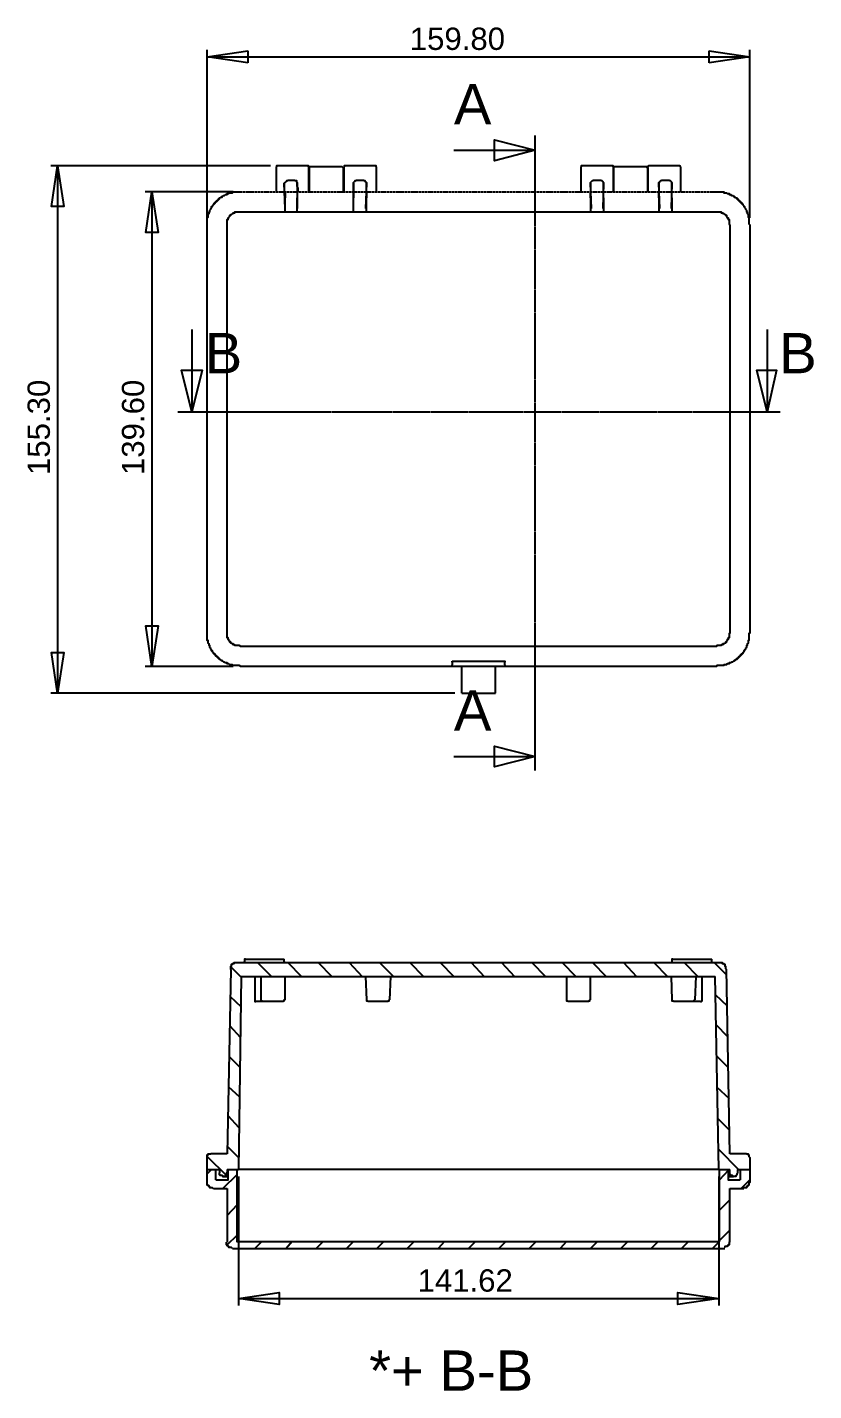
# Model space of a CAD drawing. Header units: millimetres. Extents: x 0 to 670, y -264 to 154.
# Drawn here: x 0 to 231.3, y -251.8 to 149 of the extents above; entities that cross this region are included whole.
import ezdxf

# ---------------------------------------------------------------- set-up
doc = ezdxf.new("R2010")
doc.units = ezdxf.units.MM
doc.linetypes.add('PDF_IMPORT', pattern=[1, 0.8, -0.2])
doc.layers.add('PDF_图层 1', color=7, linetype='Continuous')
doc.layers.add('PDF_文字', color=7, linetype='Continuous')
doc.styles.add('PDF Arial', font='arial.ttf')

msp = doc.modelspace()

# ---------------------------------------------------------------- linework, layer by layer
at = {"layer": 'PDF_图层 1', "lineweight": -3}
for points in [[(52.93, 93), (52.93, 142.38)], [(52.93, 140.35), (64.89, 142.13)], [(64.89, 138.57), (52.93, 140.35)], [(52.93, 140.35), (212.53, 140.35)], [(64.89, 142.13), (64.89, 138.57)], [(200.57, 142.13), (212.53, 140.35)], [(200.57, 138.57), (200.57, 142.13)], [(212.53, 140.35), (200.57, 138.57)], [(212.53, 93), (212.53, 142.38)], [(149.4, 97.08), (149.4, 117.18)], [(125.47, 112.86), (149.4, 112.86), (137.44, 109.8), (137.44, 115.91), (149.4, 112.86)], [(71.51, 108.28), (6.86, 108.28)], [(8.89, 108.28), (8.89, -46.74)], [(82.46, 108.28), (73.55, 108.28), (73.29, 108.28), (73.29, 108.02)], [(82.71, 108.02), (82.71, 108.28), (82.46, 108.28)], [(102.31, 108.28), (93.4, 108.28), (93.15, 108.28), (93.15, 108.02)], [(102.57, 108.02), (102.57, 108.28), (102.31, 108.28)], [(172.06, 108.28), (163.15, 108.28), (162.89, 108.28), (162.89, 108.02)], [(172.31, 108.02), (172.31, 108.28), (172.06, 108.28)], [(191.66, 108.28), (183, 108.28), (182.75, 108.28), (182.49, 108.02)], [(192.17, 108.02), (191.91, 108.28), (191.66, 108.28)], [(73.29, 100.64), (73.29, 108.02)], [(82.71, 108.02), (82.71, 100.64)], [(92.64, 108.02), (83.22, 108.02), (82.97, 108.02), (82.97, 107.77)], [(82.97, 100.89), (82.97, 107.77)], [(92.89, 107.77), (92.64, 108.02)], [(92.89, 107.77), (92.89, 100.89)], [(93.15, 100.64), (93.15, 108.02)], [(102.57, 108.02), (102.57, 100.64)], [(162.89, 100.64), (162.89, 108.02)], [(172.31, 108.02), (172.31, 100.64)], [(172.82, 108.02), (172.57, 108.02), (172.57, 107.77)], [(172.57, 100.89), (172.57, 107.77)], [(181.98, 108.02), (172.82, 108.02)], [(182.49, 107.77), (182.24, 107.77), (182.24, 108.02), (181.98, 108.02)], [(182.49, 100.64), (182.49, 108.02)], [(182.49, 107.77), (182.49, 100.89)], [(192.17, 108.02), (192.17, 100.64)], [(60.57, 100.64), (34.6, 100.64)], [(36.64, 100.64), (36.64, -38.85)], [(62.6, -38.85), (62.35, -38.6), (60.31, -38.6), (60.31, -38.34), (59.55, -38.34), (59.29, -38.09), (58.78, -38.09), (58.78, -37.83), (58.27, -37.83), (58.02, -37.58), (57.77, -37.58), (57.51, -37.32), (57.26, -37.32), (57.26, -37.07), (57, -37.07), (56.75, -36.82), (56.49, -36.82), (56.49, -36.56), (56.24, -36.56), (56.24, -36.31), (55.98, -36.31), (55.98, -36.05), (55.73, -36.05), (55.73, -35.8), (55.47, -35.8), (55.47, -35.54), (55.22, -35.54), (55.22, -35.29), (54.97, -35.29), (54.97, -35.03), (54.71, -35.03), (54.71, -34.78), (54.46, -34.52), (54.46, -34.27), (54.2, -34.27), (54.2, -34.02), (53.95, -33.76), (53.95, -33.51), (53.69, -33.25), (53.69, -32.74), (53.44, -32.74), (53.44, -32.23), (53.18, -31.98), (53.18, -31.22), (52.93, -31.22), (52.93, -29.18), (52.93, 90.97), (52.93, 93.26), (53.18, 93.26), (53.18, 94.02), (53.44, 94.28), (53.44, 94.78), (53.69, 94.78), (53.69, 95.29), (53.95, 95.55), (53.95, 95.8), (54.2, 96.06), (54.2, 96.31), (54.46, 96.31), (54.46, 96.57), (54.71, 96.82), (54.71, 97.08), (54.97, 97.08), (54.97, 97.33), (55.22, 97.33), (55.22, 97.58), (55.47, 97.58), (55.47, 97.84), (55.73, 97.84), (55.73, 98.09), (55.98, 98.09), (55.98, 98.35), (56.24, 98.35), (56.24, 98.6), (56.49, 98.6), (56.49, 98.86), (56.75, 98.86), (57, 99.11), (57.26, 99.11), (57.26, 99.37), (57.51, 99.37), (57.77, 99.62), (58.02, 99.62), (58.27, 99.88), (58.78, 99.88), (58.78, 100.13), (59.29, 100.13), (59.55, 100.38), (60.31, 100.38), (60.31, 100.64), (62.6, 100.64)], [(75.58, 103.18), (75.84, 103.44)], [(75.84, 95.8), (75.58, 103.18)], [(75.58, 103.18), (75.58, 100.64)], [(75.58, 100.64), (75.84, 100.38), (75.84, 98.86)], [(75.84, 103.44), (76.09, 103.69), (76.35, 103.95), (76.6, 103.95)], [(78.64, 103.95), (76.6, 103.95)], [(78.64, 103.95), (79.15, 103.95), (79.15, 103.69), (79.4, 103.44)], [(79.4, 103.44), (79.4, 103.18), (79.4, 95.8)], [(79.66, 100.64), (79.66, 101.66), (79.4, 102.42), (79.4, 103.18)], [(79.4, 100.64), (79.4, 98.86)], [(82.97, 100.89), (82.97, 100.64), (83.22, 100.64)], [(82.97, 100.64), (82.97, 100.89)], [(92.64, 100.64), (92.89, 100.64), (92.89, 100.89)], [(92.89, 100.64), (92.89, 100.89)], [(95.95, 103.44), (96.2, 103.69), (96.46, 103.95), (96.71, 103.95)], [(95.95, 103.18), (95.95, 103.44)], [(95.95, 95.8), (95.95, 103.18)], [(95.95, 103.18), (95.95, 100.64)], [(95.95, 100.64), (95.95, 98.86)], [(99, 103.95), (96.71, 103.95)], [(99, 103.95), (99.26, 103.95), (99.51, 103.69), (99.51, 103.44)], [(99.51, 103.44), (99.77, 103.44), (99.77, 103.18), (99.51, 95.8)], [(99.77, 100.64), (99.77, 103.18)], [(99.77, 100.64), (99.77, 98.86)], [(165.69, 103.44), (165.95, 103.69), (166.2, 103.95), (166.46, 103.95)], [(165.69, 103.18), (165.69, 103.44)], [(165.95, 95.8), (165.69, 103.18)], [(165.69, 103.18), (165.69, 100.64)], [(165.69, 98.86), (165.69, 100.64)], [(168.75, 103.95), (166.46, 103.95)], [(168.75, 103.95), (169, 103.95), (169.26, 103.69), (169.26, 103.44)], [(169.26, 103.44), (169.51, 103.44), (169.51, 103.18), (169.26, 95.8)], [(169.51, 100.64), (169.51, 103.18)], [(169.51, 98.86), (169.51, 100.64)], [(172.57, 100.89), (172.57, 100.64), (172.82, 100.64)], [(172.57, 100.64), (172.57, 100.89)], [(182.24, 100.64), (182.49, 100.89)], [(182.49, 100.64), (182.49, 100.89)], [(185.8, 103.18), (185.8, 103.44), (186.06, 103.44)], [(186.06, 95.8), (185.8, 103.18)], [(185.8, 103.18), (185.8, 100.64)], [(185.8, 98.86), (185.8, 100.64)], [(186.06, 103.44), (186.06, 103.69), (186.31, 103.95), (186.57, 103.95)], [(188.86, 103.95), (186.57, 103.95)], [(188.86, 103.95), (189.11, 103.95), (189.37, 103.69), (189.62, 103.44)], [(189.62, 103.44), (189.62, 103.18), (189.37, 95.8)], [(189.62, 100.64), (189.62, 103.18)], [(189.62, 98.86), (189.62, 100.64)], [(202.86, 100.64), (204.89, 100.64), (204.89, 100.38), (205.66, 100.38), (205.91, 100.13), (206.42, 100.13), (206.42, 99.88), (206.93, 99.88), (207.18, 99.62), (207.44, 99.62), (207.69, 99.37), (207.95, 99.37), (207.95, 99.11), (208.2, 99.11), (208.46, 98.86), (208.71, 98.86), (208.71, 98.6), (208.97, 98.6), (208.97, 98.35), (209.22, 98.35), (209.22, 98.09), (209.48, 98.09), (209.48, 97.84), (209.73, 97.84), (209.73, 97.58), (209.98, 97.58), (209.98, 97.33), (210.24, 97.33), (210.24, 97.08), (210.49, 97.08), (210.49, 96.82), (210.75, 96.57), (210.75, 96.31), (211, 96.31), (211, 96.06), (211.26, 95.8), (211.26, 95.55), (211.51, 95.29), (211.51, 94.78), (211.77, 94.78), (211.77, 94.28), (212.02, 94.02), (212.02, 93.26), (212.28, 93.26), (212.28, 91.22), (212.53, 90.97), (212.53, -29.18)], [(75.84, 94.78), (75.84, 98.86)], [(79.4, 94.78), (79.4, 98.86)], [(95.95, 94.78), (95.95, 98.86)], [(99.77, 94.78), (99.77, 98.86)], [(165.69, 98.86), (165.69, 94.78)], [(169.51, 98.86), (169.51, 94.78)], [(185.8, 98.86), (185.8, 94.78)], [(189.62, 98.86), (189.62, 94.78)], [(58.78, 90.97), (58.78, 92.49), (59.04, 92.49), (59.04, 93), (59.29, 93), (59.29, 93.26), (59.55, 93.51), (59.55, 93.77), (59.8, 93.77), (59.8, 94.02), (60.06, 94.02), (60.31, 94.28), (60.57, 94.28), (60.57, 94.53), (61.07, 94.53), (61.07, 94.78), (62.35, 94.78), (62.6, 94.78)], [(62.6, 94.78), (202.86, 94.78)], [(202.86, 94.78), (204.13, 94.78), (204.13, 94.53), (204.64, 94.53), (204.64, 94.28), (204.89, 94.28), (205.15, 94.02), (205.4, 94.02), (205.4, 93.77), (205.66, 93.77), (205.66, 93.51), (205.91, 93.26), (205.91, 93), (206.17, 93), (206.17, 92.49), (206.42, 92.49), (206.42, 91.22), (206.68, 90.97), (206.68, -29.18)], [(58.78, -29.18), (58.78, 90.97)], [(48.35, 60.17), (48.35, 35.98), (45.29, 48.2), (51.4, 48.2), (48.35, 35.98)], [(217.62, 60.17), (217.62, 35.98), (214.57, 48.2), (220.42, 48.2), (217.62, 35.98)], [(44.28, 35.98), (64.13, 35.98)], [(201.33, 35.98), (221.44, 35.98)], [(62.6, -33), (62.35, -32.74), (61.07, -32.74), (61.07, -32.49), (60.57, -32.49), (60.57, -32.23), (60.31, -32.23), (60.06, -31.98), (59.8, -31.98), (59.8, -31.72), (59.55, -31.72), (59.55, -31.47), (59.29, -31.22), (59.29, -30.96), (59.04, -30.96), (59.04, -30.45), (58.78, -30.45), (58.78, -29.18)], [(206.67, -29.18), (206.42, -29.18), (206.42, -29.43), (206.42, -30.45), (206.17, -30.45), (206.17, -30.96), (205.91, -30.96), (205.91, -31.22), (205.66, -31.47), (205.66, -31.72), (205.4, -31.72), (205.4, -31.98), (205.15, -31.98), (204.89, -32.23), (204.64, -32.23), (204.64, -32.49), (204.13, -32.49), (204.13, -32.74), (202.86, -32.74), (202.86, -33)], [(212.53, -29.18), (212.27, -29.18), (212.27, -29.43), (212.27, -31.22), (212.02, -31.22), (212.02, -31.98), (211.77, -32.23), (211.77, -32.74), (211.51, -32.74), (211.51, -33.25), (211.26, -33.51), (211.26, -33.76), (211, -34.02), (211, -34.27), (210.75, -34.27), (210.75, -34.52), (210.49, -34.78), (210.49, -35.03), (210.24, -35.03), (210.24, -35.29), (209.98, -35.29), (209.98, -35.54), (209.73, -35.54), (209.73, -35.8), (209.47, -35.8), (209.47, -36.05), (209.22, -36.05), (209.22, -36.31), (208.97, -36.31), (208.97, -36.56), (208.71, -36.56), (208.71, -36.82), (208.46, -36.82), (208.2, -37.07), (207.95, -37.07), (207.95, -37.32), (207.69, -37.32), (207.44, -37.58), (207.18, -37.58), (206.93, -37.83), (206.42, -37.83), (206.42, -38.09), (205.91, -38.09), (205.66, -38.34), (204.89, -38.34), (204.89, -38.6), (202.86, -38.6), (202.86, -38.85)], [(202.86, -33), (62.6, -33)], [(60.57, -38.85), (34.6, -38.85)], [(124.97, -38.85), (62.6, -38.85)], [(124.97, -37.32), (140.49, -37.32), (140.49, -37.58)], [(124.97, -37.58), (124.97, -37.32)], [(124.97, -37.58), (124.97, -38.34)], [(140.49, -38.34), (140.49, -38.85), (124.97, -38.85), (124.97, -38.34)], [(127.77, -46.74), (127.77, -38.85)], [(137.69, -46.74), (137.69, -38.85)], [(140.49, -38.34), (140.49, -37.58)], [(202.86, -38.85), (140.49, -38.85)], [(125.73, -46.74), (6.86, -46.74)], [(127.77, -46.74), (137.69, -46.74)], [(149.4, -69.4), (149.4, -49.29)], [(125.47, -65.32), (149.4, -65.32), (137.44, -68.38), (137.44, -62.27), (149.4, -65.32)], [(59.8, -127.94), (58.78, -182.16)], [(59.8, -127.94), (59.8, -126.92), (60.06, -126.92), (60.06, -126.42), (60.31, -126.42), (60.31, -126.16), (60.57, -126.16), (60.82, -126.16), (60.82, -125.91), (61.84, -125.91), (203.62, -125.91), (204.38, -125.91), (204.38, -126.16), (204.89, -126.16), (204.89, -126.42), (205.15, -126.42), (205.15, -126.67), (205.15, -126.92), (205.4, -126.92), (205.4, -127.69), (205.66, -127.94)], [(59.8, -127.18), (62.86, -130.23)], [(63.88, -125.65), (63.88, -125.91), (63.62, -125.91)], [(64.13, -124.89), (63.87, -124.89), (63.87, -125.14)], [(63.88, -125.14), (63.88, -125.65)], [(64.13, -124.89), (75.58, -124.89)], [(67.69, -125.91), (71.77, -129.98)], [(75.58, -125.14), (75.58, -124.89)], [(75.58, -125.65), (75.58, -125.14)], [(75.84, -125.91), (75.58, -125.91), (75.58, -125.65)], [(76.6, -125.91), (80.68, -129.98)], [(85.51, -125.91), (89.58, -129.98)], [(94.68, -125.91), (98.49, -129.98)], [(103.58, -125.91), (107.66, -129.98)], [(112.49, -125.91), (116.57, -129.98)], [(121.4, -125.91), (125.47, -129.98)], [(130.57, -125.91), (134.38, -129.98)], [(139.47, -125.91), (143.29, -129.98)], [(148.38, -125.91), (152.46, -129.98)], [(157.29, -125.91), (161.37, -129.98)], [(166.2, -125.91), (170.28, -129.98)], [(175.37, -125.91), (179.18, -129.98)], [(184.28, -125.91), (188.35, -129.98)], [(189.62, -125.65), (189.62, -125.91), (189.37, -125.91)], [(189.87, -124.89), (189.62, -124.89), (189.62, -125.14)], [(189.62, -125.14), (189.62, -125.65)], [(189.87, -124.89), (201.33, -124.89)], [(193.18, -125.91), (197.26, -129.98)], [(201.33, -125.14), (201.33, -124.89)], [(201.33, -125.65), (201.33, -125.14)], [(201.58, -125.91), (201.33, -125.91), (201.33, -125.65)], [(202.09, -125.91), (205.66, -129.47)], [(206.67, -182.16), (205.66, -127.94)], [(62.86, -129.98), (62.09, -186.74)], [(62.86, -129.98), (202.35, -129.98)], [(66.93, -129.98), (66.93, -136.85), (66.93, -137.36), (67.18, -137.36)], [(68.71, -129.98), (68.71, -136.85)], [(75.84, -136.85), (75.84, -129.98)], [(99.51, -129.98), (99.77, -136.85)], [(106.64, -136.85), (106.89, -129.98)], [(158.57, -129.98), (158.57, -136.85)], [(165.69, -136.85), (165.69, -129.98)], [(189.37, -129.98), (189.62, -136.85)], [(196.49, -136.85), (196.75, -129.98)], [(198.53, -136.85), (198.53, -129.98)], [(203.37, -186.74), (202.35, -129.98)], [(59.55, -135.83), (62.86, -138.89)], [(202.35, -135.33), (205.91, -138.63)], [(69.22, -137.36), (67.18, -137.36)], [(68.71, -136.85), (68.71, -137.11), (68.97, -137.11), (69.22, -137.36)], [(75.33, -137.36), (69.22, -137.36)], [(75.33, -137.36), (75.33, -137.11), (75.58, -137.11), (75.58, -136.85), (75.84, -136.85)], [(99.77, -136.85), (99.77, -137.11), (100.02, -137.11), (100.27, -137.36)], [(106.13, -137.36), (100.27, -137.36)], [(106.13, -137.36), (106.13, -137.11), (106.38, -137.11), (106.38, -136.85), (106.64, -136.85)], [(158.57, -136.85), (158.57, -137.11), (158.82, -137.11), (159.07, -137.36)], [(165.18, -137.36), (159.08, -137.36)], [(165.18, -137.36), (165.18, -137.11), (165.44, -137.11), (165.44, -136.85), (165.69, -136.85)], [(189.62, -136.85), (189.62, -137.11), (189.87, -137.11), (190.13, -137.36)], [(195.98, -137.36), (190.13, -137.36)], [(195.98, -137.36), (195.98, -137.11), (196.24, -137.11), (196.24, -136.85), (196.49, -136.85)], [(198.02, -137.36), (195.98, -137.36)], [(198.02, -137.36), (198.28, -137.36), (198.53, -137.11), (198.53, -136.85)], [(202.6, -144.23), (205.91, -147.54)], [(59.55, -144.49), (62.6, -147.8)], [(59.29, -153.4), (62.6, -156.71)], [(202.86, -153.4), (206.17, -156.71)], [(59.04, -162.31), (62.35, -165.36)], [(202.86, -162.56), (206.42, -165.87)], [(59.04, -170.96), (62.09, -174.27)], [(203.11, -171.72), (206.42, -175.03)], [(58.78, -179.87), (62.09, -183.18)], [(52.93, -186.74), (52.93, -183.18), (52.93, -182.42), (53.18, -182.42), (53.18, -182.16), (53.44, -182.16), (53.95, -182.16)], [(52.93, -182.93), (58.53, -188.52)], [(58.78, -182.16), (53.95, -182.16)], [(203.37, -180.89), (209.22, -186.74)], [(211.51, -182.16), (206.67, -182.16)], [(211.51, -182.16), (212.02, -182.16), (212.02, -182.42), (212.27, -182.42), (212.27, -182.67), (212.27, -182.93), (212.53, -183.18)], [(212.53, -183.18), (212.53, -186.74)], [(54.2, -186.74), (52.93, -188.02)], [(52.93, -186.74), (56.49, -186.74)], [(54.71, -192.34), (54.46, -192.09), (53.69, -192.09), (53.69, -191.83), (53.44, -191.83), (53.44, -191.58), (53.18, -191.58), (53.18, -191.33), (52.93, -191.33), (52.93, -191.07), (52.93, -190.56), (52.93, -186.74), (55.47, -186.74)], [(55.47, -189.8), (55.47, -186.74)], [(55.47, -189.8), (59.04, -189.8), (59.04, -186.74), (61.58, -186.74), (61.58, -207.87), (203.62, -207.87), (203.62, -186.74), (206.17, -186.74), (206.17, -189.8), (209.73, -189.8)], [(56.49, -186.74), (56.49, -187.76)], [(57.51, -188.78), (57.26, -188.52), (56.75, -188.52), (56.75, -188.27), (56.49, -188.27), (56.49, -188.02), (56.49, -187.76)], [(58.78, -186.74), (58.78, -187.76), (58.53, -187.76), (58.53, -188.02), (58.53, -188.27), (58.27, -188.52), (58.02, -188.78), (57.51, -188.78), (57.51, -189.03)], [(61.58, -188.27), (57.51, -192.34)], [(58.78, -186.74), (62.09, -186.74)], [(203.37, -186.74), (62.09, -186.74)], [(203.37, -186.74), (206.68, -186.74)], [(206.17, -187), (203.62, -189.8)], [(208.97, -187.76), (208.71, -188.02), (208.71, -188.27), (208.46, -188.52), (208.46, -188.78), (208.2, -188.78), (207.69, -188.78), (207.44, -188.52), (206.93, -188.52), (206.93, -188.27), (206.67, -188.27), (206.67, -188.02), (206.67, -187.76), (206.67, -186.74)], [(208.97, -186.74), (212.53, -186.74)], [(208.97, -187.76), (208.97, -186.74)], [(209.73, -186.74), (209.73, -189.8)], [(209.73, -186.74), (212.53, -186.74), (212.53, -190.56), (212.28, -190.56), (212.28, -190.82), (212.28, -191.32), (212.02, -191.32), (212.02, -191.58), (211.77, -191.58), (211.77, -191.83), (211.51, -191.83), (211.51, -192.09), (211.26, -192.09), (210.75, -192.09), (210.75, -192.34)], [(54.71, -192.34), (58.78, -192.34)], [(57.51, -188.78), (59.04, -188.78)], [(58.78, -192.34), (58.78, -208.13)], [(62.09, -188.78), (62.09, -226.71)], [(203.37, -188.78), (203.37, -226.71)], [(206.17, -188.78), (207.69, -188.78)], [(206.67, -192.34), (210.75, -192.34)], [(206.67, -208.12), (206.67, -192.34)], [(212.53, -189.8), (209.98, -192.34)], [(206.67, -195.65), (203.62, -198.71)], [(61.58, -197.18), (58.78, -200.23)], [(60.31, -209.91), (60.06, -209.65), (59.29, -209.65), (59.29, -209.4), (59.04, -209.4), (59.04, -209.14), (58.78, -209.14), (58.78, -208.89), (58.53, -208.89), (58.53, -208.63), (58.53, -208.12)], [(61.58, -206.09), (58.78, -208.89)], [(68.97, -207.87), (66.93, -209.91)], [(77.87, -207.87), (76.09, -209.91)], [(87.04, -207.87), (85, -209.91)], [(95.95, -207.87), (93.91, -209.91)], [(104.86, -207.87), (102.82, -209.91)], [(113.77, -207.87), (111.73, -209.91)], [(122.67, -207.87), (120.89, -209.91)], [(131.84, -207.87), (129.8, -209.91)], [(140.75, -207.87), (138.71, -209.91)], [(149.66, -207.87), (147.62, -209.91)], [(158.57, -207.87), (156.78, -209.91)], [(167.73, -207.87), (165.69, -209.91)], [(176.64, -207.87), (174.6, -209.91)], [(185.55, -207.87), (183.51, -209.91)], [(194.46, -207.87), (192.42, -209.91)], [(203.62, -207.87), (201.58, -209.91)], [(206.67, -204.56), (203.62, -207.62)], [(206.67, -208.12), (206.42, -208.12), (206.42, -208.38), (206.42, -208.89), (206.17, -208.89), (206.17, -209.14), (205.91, -209.14), (205.91, -209.4), (205.66, -209.4), (205.15, -209.4), (205.15, -209.65)], [(60.31, -209.91), (205.15, -209.91)], [(62.09, -224.67), (203.37, -224.67)]]:
    msp.add_lwpolyline(points, dxfattribs=at)
for points in [[(8.89, 108.28), (10.67, 96.31), (7.11, 96.31)], [(36.64, 100.64), (38.42, 88.68), (34.86, 88.68)], [(36.64, -38.85), (34.86, -26.89), (38.42, -26.89)], [(8.89, -46.74), (7.11, -34.78), (10.67, -34.78)], [(62.09, -224.67), (74.06, -222.89), (74.06, -226.45)], [(203.37, -224.67), (191.4, -226.45), (191.4, -222.89)]]:
    msp.add_lwpolyline(points, close=True, dxfattribs=at)
at = {"layer": 'PDF_图层 1', "linetype": 'PDF_IMPORT', "lineweight": -3, "ltscale": 0.863333}
msp.add_lwpolyline([(62.6, 100.64), (202.86, 100.64)], dxfattribs=at)
at = {"layer": 'PDF_图层 1', "linetype": 'PDF_IMPORT', "lineweight": -3, "ltscale": 0.2}
for points in [[(149.4, -49.29), (149.4, -11.62), (149.4, 34.2), (149.4, 80.02), (149.4, 97.08)], [(64.13, 35.98), (97.22, 35.98), (143.04, 35.98), (188.86, 35.98), (201.33, 35.98)]]:
    msp.add_lwpolyline(points, dxfattribs=at)

# ---------------------------------------------------------------- texts
at = {"layer": 'PDF_文字', "attachment_point": 7, "style": 'PDF Arial'}
for s, insert, char_height in [('159.80', (112.49, 142.28), 6.56), ('A', (125.47, 120.49), 11.84), ('B', (52.17, 47.32), 11.84), ('B', (221.18, 47.32), 11.84), ('A', (125.47, -57.69), 11.84), ('141.62', (114.78, -222.73), 6.56), ('*+ B-B', (100.53, -251.77), 11.844)]:
    msp.add_mtext(s, dxfattribs=dict(at, insert=insert, char_height=char_height))
at = {"layer": 'PDF_文字', "char_height": 6.56, "attachment_point": 7, "rotation": 90, "style": 'PDF Arial'}
for s, insert in [('155.30', (6.7, 17.4)), ('139.60', (34.45, 17.4))]:
    msp.add_mtext(s, dxfattribs=dict(at, insert=insert))

doc.saveas('drawing.dxf')
